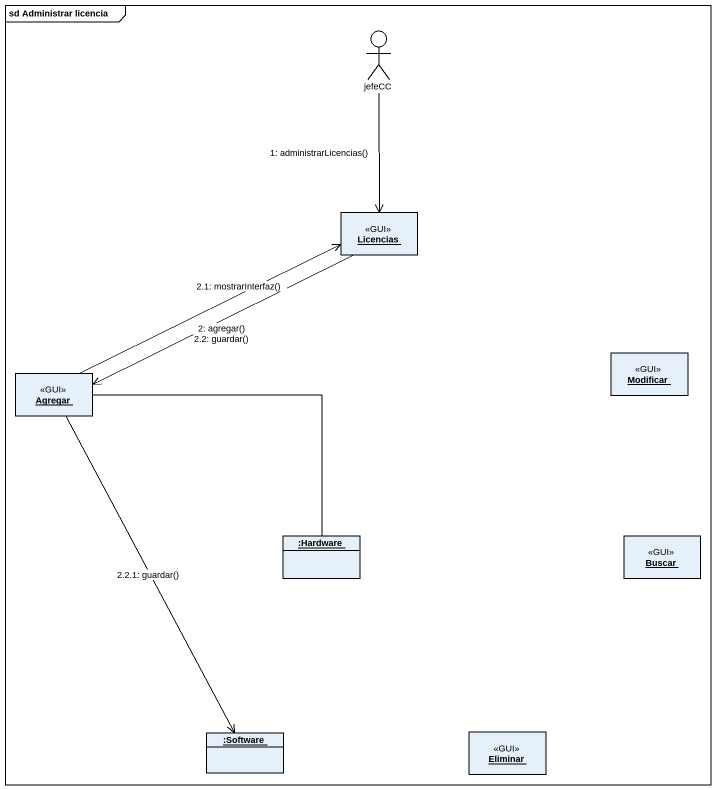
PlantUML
@startuml
mainframe sd Administrar licencia
allowmixing
hide circle
hide empty members
actor jefeCC
object Licencias <<GUI>>
object Modificar <<GUI>>
object Agregar <<GUI>>
object ":Hardware" as Hardware
object Buscar <<GUI>>
object ":Software" as Software
object Eliminar <<GUI>>
Agregar -- Hardware
jefeCC --> Licencias : 1: administrarLicencias()
Licencias -left-> Agregar : 2: agregar()\n2.2: guardar()
Agregar -right-> Licencias : 2.1: mostrarInterfaz()
Agregar --> Software : 2.2.1: guardar()
@enduml
